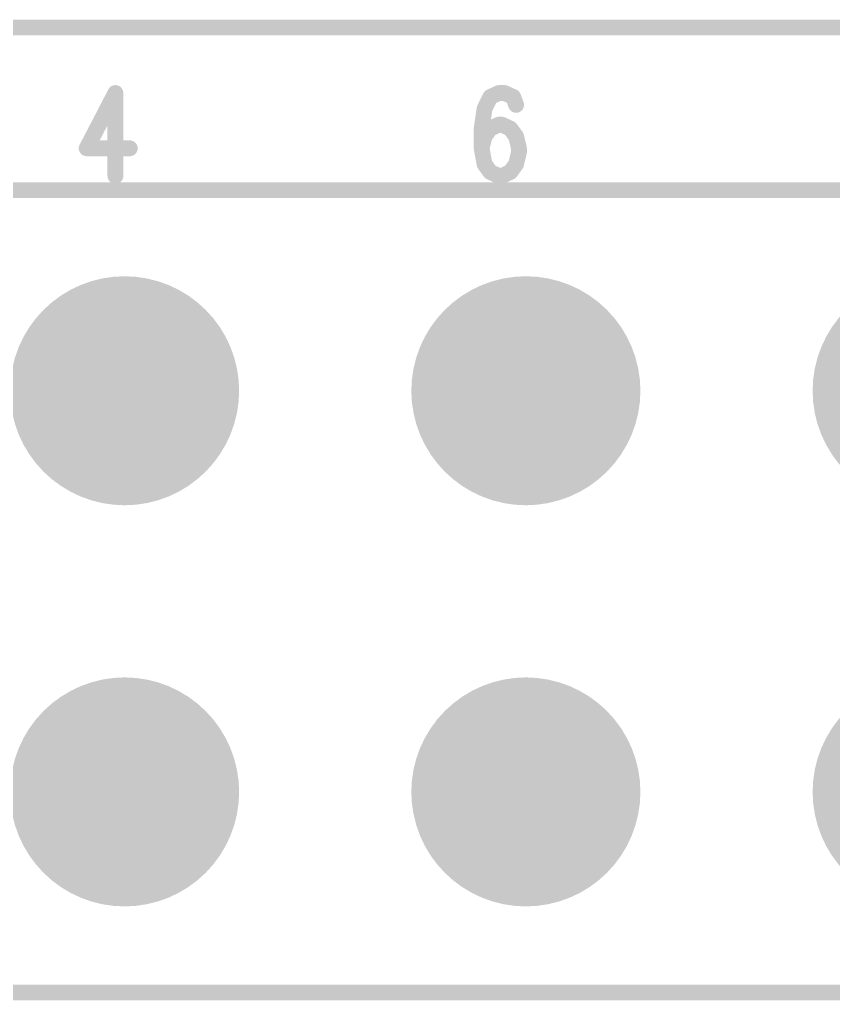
# Model space of a CAD drawing. Extents: x 97 to 206, y 100 to 175.
# Drawn here: x 153.18 to 158.33, y 168.84 to 175.05 of the extents above; entities that cross this region are included whole.
import ezdxf

# ---------------------------------------------------------------- set-up
doc = ezdxf.new("R2010")
doc.units = 0
doc.layers.get('0').update_dxf_attribs({"linetype": 'CONTINUOUS'})
doc.layers.add('MASK-TOP_PHO', color=10, linetype='CONTINUOUS')
doc.layers.add('SILK-TOP_PHO', color=9, linetype='CONTINUOUS')

# ---------------------------------------------------------------- blocks, each defined once
blk = doc.blocks.new('ROUND_1')
at = {"const_width": 0.050038}
blk.add_lwpolyline([(-0.025018, 0, 1), (0.025018, 0, 1)], format="xyb", close=True, dxfattribs=at)
blk = doc.blocks.new('ROUND_235')
at = {"const_width": 0.725042}
blk.add_lwpolyline([(-0.362522, 0, 1), (0.362522, 0, 1)], format="xyb", close=True, dxfattribs=at)

msp = doc.modelspace()

# ---------------------------------------------------------------- linework, layer by layer
at = {"layer": 'MASK-TOP_PHO', "const_width": 0.100076}
msp.add_lwpolyline([(102.00005, 174.999904), (203.000102, 174.999904)], dxfattribs=at)
at = {"layer": 'SILK-TOP_PHO', "const_width": 0.100076}
for points in [[(102.00005, 174.999904), (203.000102, 174.999904)], [(153.78176, 174.585122), (153.599896, 174.23511)], [(153.78176, 174.585122), (153.78176, 174.060104)], [(156.208984, 174.585122), (156.154628, 174.559976)], [(156.24556, 174.585122), (156.208984, 174.585122)], [(156.299916, 174.559976), (156.24556, 174.585122)], [(156.154628, 174.559976), (156.118306, 174.485046)], [(156.318204, 174.509938), (156.299916, 174.559976)], [(156.118306, 174.485046), (156.100018, 174.360078)], [(156.100018, 174.360078), (156.100018, 174.23511)], [(156.154628, 174.360078), (156.118306, 174.31004)], [(156.208984, 174.38497), (156.154628, 174.360078)], [(156.227272, 174.38497), (156.208984, 174.38497)], [(156.281882, 174.360078), (156.227272, 174.38497)], [(156.318204, 174.31004), (156.281882, 174.360078)], [(156.118306, 174.31004), (156.100018, 174.23511)], [(156.336238, 174.23511), (156.318204, 174.31004)], [(153.599896, 174.23511), (153.872692, 174.23511)], [(156.100018, 174.23511), (156.118306, 174.135034)], [(156.318204, 174.135034), (156.336238, 174.209964)], [(156.336238, 174.209964), (156.336238, 174.23511)], [(156.118306, 174.135034), (156.154628, 174.084996)], [(156.154628, 174.084996), (156.208984, 174.060104)], [(156.227272, 174.060104), (156.281882, 174.084996)], [(156.281882, 174.084996), (156.318204, 174.135034)], [(156.208984, 174.060104), (156.227272, 174.060104)], [(150.029926, 173.969934), (163.999926, 173.969934)], [(175.429926, 168.889934), (150.029926, 168.889934)]]:
    msp.add_lwpolyline(points, dxfattribs=at)

# ---------------------------------------------------------------- block references
at = {"layer": 'MASK-TOP_PHO'}
for p in [(153.839926, 172.699934), (156.379926, 172.699934), (158.919926, 172.699934), (153.839926, 170.159934), (156.379926, 170.159934), (158.919926, 170.159934)]:
    msp.add_blockref('ROUND_235', p, dxfattribs=at)
at = {"layer": 'SILK-TOP_PHO'}
for p in [(153.78176, 174.585122), (153.78176, 174.585122), (156.208984, 174.585122), (156.24556, 174.585122), (156.154628, 174.559976), (156.299916, 174.559976), (156.118306, 174.485046), (156.318204, 174.509938), (156.100018, 174.360078), (156.154628, 174.360078), (156.208984, 174.38497), (156.227272, 174.38497), (156.281882, 174.360078), (156.118306, 174.31004), (156.318204, 174.31004), (153.599896, 174.23511), (153.872692, 174.23511), (156.100018, 174.23511), (156.100018, 174.23511), (156.336238, 174.23511), (156.336238, 174.209964), (156.118306, 174.135034), (156.154628, 174.084996), (156.281882, 174.084996), (156.318204, 174.135034), (153.78176, 174.060104), (156.208984, 174.060104), (156.227272, 174.060104)]:
    msp.add_blockref('ROUND_1', p, dxfattribs=at)

doc.saveas('drawing.dxf')
